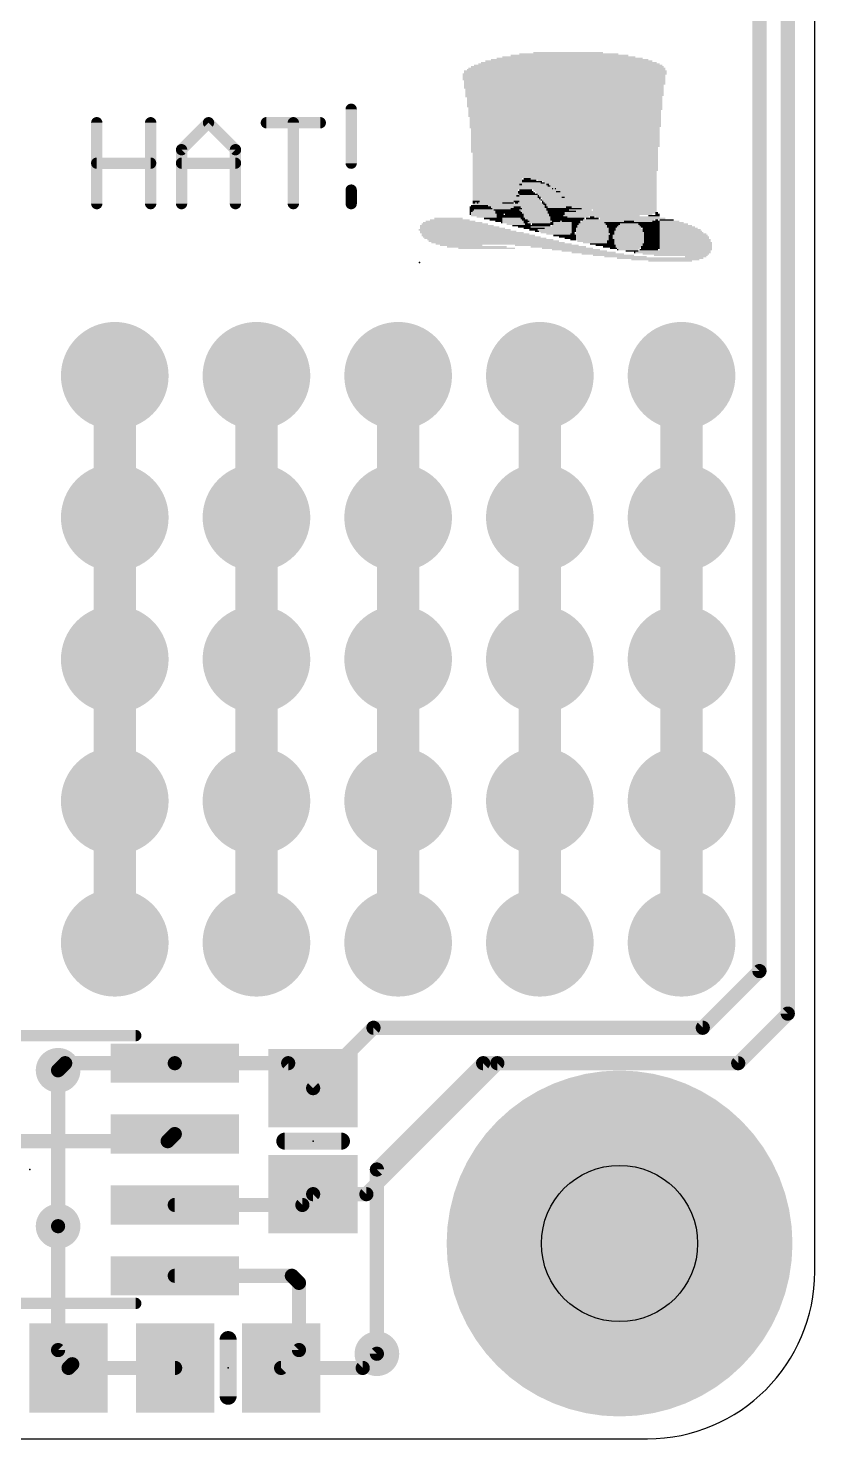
# Model space of a CAD drawing. Extents: x 0 to 65, y 0 to 56.5.
# Drawn here: x 50.9 to 65, y 0 to 25.28 of the extents above; entities that cross this region are included whole.
import ezdxf

# ---------------------------------------------------------------- set-up
doc = ezdxf.new("R2010")
doc.units = 0
for name, color, linetype in [('1', 12, 'CONTINUOUS'), ('16', 132, 'CONTINUOUS'), ('18', 110, 'CONTINUOUS'), ('20', 40, 'CONTINUOUS'), ('21', 253, 'CONTINUOUS'), ('23', 53, 'CONTINUOUS'), ('29', 253, 'CONTINUOUS'), ('30', 253, 'CONTINUOUS'), ('41', 12, 'CONTINUOUS')]:
    doc.layers.add(name, color=color, linetype=linetype)

# ---------------------------------------------------------------- blocks, each defined once
blk = doc.blocks.new('RECT')
blk.add_solid([(-0.5, -0.5), (0.5, -0.5), (-0.5, 0.5), (0.5, 0.5)])
blk = doc.blocks.new('ROUNDV')
at = {"const_width": 0.5}
blk.add_lwpolyline([(0, -0.25, 1), (0, 0.25, 1), (0, -0.25)], format="xyb", dxfattribs=at)

msp = doc.modelspace()

# ---------------------------------------------------------------- linework, layer by layer
at = {"layer": '1', "const_width": 0.254}
for points in [[(64.516, 7.62), (64.516, 43.688)], [(64.008, 8.382), (64.008, 41.656)], [(62.992, 7.366), (64.008, 8.382)], [(63.627, 6.731), (64.516, 7.62)], [(56.007, 6.284), (57.089, 7.366)], [(57.089, 7.366), (62.992, 7.366)], [(51.435, 6.604), (51.562, 6.731)], [(51.562, 6.731), (53.527, 6.731)], [(55.56, 6.731), (53.527, 6.731)], [(56.007, 6.284), (55.56, 6.731)], [(56.962, 4.384), (59.309, 6.731)], [(59.309, 6.731), (63.627, 6.731)], [(53.4, 5.334), (53.527, 5.461)], [(50.673, 5.334), (53.4, 5.334)], [(53.527, 4.191), (55.814, 4.191)], [(55.814, 4.191), (56.007, 4.384)], [(56.962, 4.384), (56.007, 4.384)], [(51.435, 1.59), (51.435, 3.81)], [(55.626, 2.921), (53.527, 2.921)], [(55.753, 2.794), (55.626, 2.921)], [(55.753, 1.59), (55.753, 2.794)], [(51.689, 1.336), (51.435, 1.59)], [(55.433, 1.27), (55.753, 1.59)], [(57.15, 1.524), (56.896, 1.27)], [(51.623, 1.27), (51.689, 1.336)], [(53.533, 1.27), (51.623, 1.27)], [(56.896, 1.27), (55.433, 1.27)]]:
    msp.add_lwpolyline(points, dxfattribs=at)
at = {"layer": '1', "const_width": 0.127}
for points in [[(63.9445, 8.382, 1), (64.0715, 8.382)], [(64.0529, 8.3371, 1), (63.9631, 8.4269)], [(64.4525, 7.62, 1), (64.5795, 7.62)], [(64.5609, 7.5751, 1), (64.4711, 7.6649)], [(57.089, 7.4295, 1), (57.089, 7.3025)], [(57.1339, 7.3211, 1), (57.0441, 7.4109)], [(62.9471, 7.4109, 1), (63.0369, 7.3211)], [(62.992, 7.3025, 1), (62.992, 7.4295)], [(51.562, 6.7945, 1), (51.562, 6.6675)], [(51.6069, 6.6861, 1), (51.5171, 6.7759)], [(53.527, 6.7945, 1), (53.527, 6.6675)], [(53.527, 6.6675, 1), (53.527, 6.7945)], [(55.6049, 6.7759, 1), (55.5151, 6.6861)], [(55.56, 6.6675, 1), (55.56, 6.7945)], [(59.309, 6.7945, 1), (59.309, 6.6675)], [(59.3539, 6.6861, 1), (59.2641, 6.7759)], [(63.5821, 6.7759, 1), (63.6719, 6.6861)], [(63.627, 6.6675, 1), (63.627, 6.7945)], [(51.3901, 6.6489, 1), (51.4799, 6.5591)], [(55.9621, 6.3289, 1), (56.0519, 6.2391)], [(55.9621, 6.2391, 1), (56.0519, 6.3289)], [(53.5719, 5.4161, 1), (53.4821, 5.5059)], [(53.3551, 5.3789, 1), (53.4449, 5.2891)], [(53.4, 5.2705, 1), (53.4, 5.3975)], [(53.527, 4.2545, 1), (53.527, 4.1275)], [(55.7691, 4.2359, 1), (55.8589, 4.1461)], [(55.814, 4.1275, 1), (55.814, 4.2545)], [(56.007, 4.4475, 1), (56.007, 4.3205)], [(56.0519, 4.3391, 1), (55.9621, 4.4289)], [(56.9171, 4.4289, 1), (57.0069, 4.3391)], [(56.962, 4.3205, 1), (56.962, 4.4475)], [(51.4985, 3.81, 1), (51.3715, 3.81)], [(53.527, 2.9845, 1), (53.527, 2.8575)], [(55.6709, 2.9659, 1), (55.5811, 2.8761)], [(55.626, 2.8575, 1), (55.626, 2.9845)], [(55.8165, 2.794, 1), (55.6895, 2.794)], [(55.7081, 2.7491, 1), (55.7979, 2.8389)], [(51.4799, 1.6349, 1), (51.3901, 1.5451)], [(51.3715, 1.59, 1), (51.4985, 1.59)], [(55.6895, 1.59, 1), (55.8165, 1.59)], [(55.7979, 1.5451, 1), (55.7081, 1.6349)], [(57.1949, 1.4791, 1), (57.1051, 1.5689)], [(51.623, 1.3335, 1), (51.623, 1.2065)], [(51.5781, 1.3149, 1), (51.6679, 1.2251)], [(51.7339, 1.2911, 1), (51.6441, 1.3809)], [(51.6441, 1.2911, 1), (51.7339, 1.3809)], [(53.533, 1.2065, 1), (53.533, 1.3335)], [(55.433, 1.3335, 1), (55.433, 1.2065)], [(55.3881, 1.3149, 1), (55.4779, 1.2251)], [(56.8511, 1.3149, 1), (56.9409, 1.2251)], [(56.896, 1.2065, 1), (56.896, 1.3335)]]:
    msp.add_lwpolyline(points, format="xyb", dxfattribs=at)
at = {"layer": '16'}
for points, const_width in [([(64.516, 43.053), (64.516, 7.62)], 0.254), ([(52.451, 16.51), (52.451, 19.05)], 0.6096), ([(54.991, 16.51), (54.991, 19.05)], 0.6096), ([(57.531, 16.51), (57.531, 19.05)], 0.6096), ([(60.071, 16.51), (60.071, 19.05)], 0.6096), ([(62.611, 16.51), (62.611, 19.05)], 0.6096), ([(52.451, 13.97), (52.451, 16.51)], 0.6096), ([(54.991, 13.97), (54.991, 16.51)], 0.6096), ([(57.531, 13.97), (57.531, 16.51)], 0.6096), ([(60.071, 13.97), (60.071, 16.51)], 0.6096), ([(62.611, 13.97), (62.611, 16.51)], 0.6096), ([(52.451, 11.43), (52.451, 13.97)], 0.6096), ([(54.991, 11.43), (54.991, 13.97)], 0.6096), ([(57.531, 11.43), (57.531, 13.97)], 0.6096), ([(60.071, 11.43), (60.071, 13.97)], 0.6096), ([(62.611, 11.43), (62.611, 13.97)], 0.6096), ([(52.451, 8.89), (52.451, 11.43)], 0.6096), ([(54.991, 8.89), (54.991, 11.43)], 0.6096), ([(57.531, 8.89), (57.531, 11.43)], 0.6096), ([(60.071, 8.89), (60.071, 11.43)], 0.6096), ([(62.611, 8.89), (62.611, 11.43)], 0.6096), ([(64.516, 7.62), (63.627, 6.731)], 0.254), ([(59.055, 6.731), (57.15, 4.826)], 0.254), ([(63.627, 6.731), (59.055, 6.731)], 0.254), ([(51.435, 3.81), (51.435, 6.604)], 0.254), ([(57.15, 4.826), (57.15, 1.524)], 0.254)]:
    msp.add_lwpolyline(points, dxfattribs=dict(at, const_width=const_width))
for points, const_width in [([(52.6034, 19.05, 1), (52.2986, 19.05)], 0.3048), ([(55.1434, 19.05, 1), (54.8386, 19.05)], 0.3048), ([(57.6834, 19.05, 1), (57.3786, 19.05)], 0.3048), ([(60.2234, 19.05, 1), (59.9186, 19.05)], 0.3048), ([(62.7634, 19.05, 1), (62.4586, 19.05)], 0.3048), ([(52.6034, 16.51, 1), (52.2986, 16.51)], 0.3048), ([(55.1434, 16.51, 1), (54.8386, 16.51)], 0.3048), ([(57.6834, 16.51, 1), (57.3786, 16.51)], 0.3048), ([(60.2234, 16.51, 1), (59.9186, 16.51)], 0.3048), ([(62.7634, 16.51, 1), (62.4586, 16.51)], 0.3048), ([(52.2986, 16.51, 1), (52.6034, 16.51)], 0.3048), ([(54.8386, 16.51, 1), (55.1434, 16.51)], 0.3048), ([(57.3786, 16.51, 1), (57.6834, 16.51)], 0.3048), ([(59.9186, 16.51, 1), (60.2234, 16.51)], 0.3048), ([(62.4586, 16.51, 1), (62.7634, 16.51)], 0.3048), ([(52.6034, 13.97, 1), (52.2986, 13.97)], 0.3048), ([(55.1434, 13.97, 1), (54.8386, 13.97)], 0.3048), ([(57.6834, 13.97, 1), (57.3786, 13.97)], 0.3048), ([(60.2234, 13.97, 1), (59.9186, 13.97)], 0.3048), ([(62.7634, 13.97, 1), (62.4586, 13.97)], 0.3048), ([(52.2986, 13.97, 1), (52.6034, 13.97)], 0.3048), ([(54.8386, 13.97, 1), (55.1434, 13.97)], 0.3048), ([(57.3786, 13.97, 1), (57.6834, 13.97)], 0.3048), ([(59.9186, 13.97, 1), (60.2234, 13.97)], 0.3048), ([(62.4586, 13.97, 1), (62.7634, 13.97)], 0.3048), ([(52.6034, 11.43, 1), (52.2986, 11.43)], 0.3048), ([(55.1434, 11.43, 1), (54.8386, 11.43)], 0.3048), ([(57.6834, 11.43, 1), (57.3786, 11.43)], 0.3048), ([(60.2234, 11.43, 1), (59.9186, 11.43)], 0.3048), ([(62.7634, 11.43, 1), (62.4586, 11.43)], 0.3048), ([(52.2986, 11.43, 1), (52.6034, 11.43)], 0.3048), ([(54.8386, 11.43, 1), (55.1434, 11.43)], 0.3048), ([(57.3786, 11.43, 1), (57.6834, 11.43)], 0.3048), ([(59.9186, 11.43, 1), (60.2234, 11.43)], 0.3048), ([(62.4586, 11.43, 1), (62.7634, 11.43)], 0.3048), ([(52.2986, 8.89, 1), (52.6034, 8.89)], 0.3048), ([(54.8386, 8.89, 1), (55.1434, 8.89)], 0.3048), ([(57.3786, 8.89, 1), (57.6834, 8.89)], 0.3048), ([(59.9186, 8.89, 1), (60.2234, 8.89)], 0.3048), ([(62.4586, 8.89, 1), (62.7634, 8.89)], 0.3048), ([(64.4525, 7.62, 1), (64.5795, 7.62)], 0.127), ([(64.5609, 7.5751, 1), (64.4711, 7.6649)], 0.127), ([(59.055, 6.7945, 1), (59.055, 6.6675)], 0.127), ([(59.0999, 6.6861, 1), (59.0101, 6.7759)], 0.127), ([(63.5821, 6.7759, 1), (63.6719, 6.6861)], 0.127), ([(63.627, 6.6675, 1), (63.627, 6.7945)], 0.127), ([(51.4985, 6.604, 1), (51.3715, 6.604)], 0.127), ([(57.2135, 4.826, 1), (57.0865, 4.826)], 0.127), ([(57.1051, 4.8709, 1), (57.1949, 4.7811)], 0.127), ([(51.3715, 3.81, 1), (51.4985, 3.81)], 0.127), ([(57.0865, 1.524, 1), (57.2135, 1.524)], 0.127)]:
    msp.add_lwpolyline(points, format="xyb", dxfattribs=dict(at, const_width=const_width))
at = {"layer": '20'}
for p, q in [((65, 3), (65, 53.5)), ((3, 0), (62, 0))]:
    msp.add_line(p, q, dxfattribs=at)
msp.add_circle((61.5, 3.5), 1.4, dxfattribs=at)
msp.add_arc((62, 3), 3, 270, 0, dxfattribs=at)
at = {"layer": '21'}
for points, const_width in [([(56.6891, 23.8266), (56.6891, 22.8606)], 0.2032), ([(52.1284, 22.1361), (52.1284, 23.5851)], 0.2032), ([(53.0944, 23.5851), (53.0944, 22.1361)], 0.2032), ([(53.6486, 23.1021), (54.1316, 23.5851)], 0.2032), ([(54.1316, 23.5851), (54.6147, 23.1021)], 0.2032), ([(55.1689, 23.5851), (56.1349, 23.5851)], 0.2032), ([(55.6519, 22.1361), (55.6519, 23.5851)], 0.2032), ([(53.6486, 22.1361), (53.6486, 23.1021)], 0.2032), ([(54.6147, 23.1021), (54.6147, 22.1361)], 0.2032), ([(52.1284, 22.8606), (53.0944, 22.8606)], 0.2032), ([(53.6486, 22.8606), (54.6147, 22.8606)], 0.2032), ([(56.6891, 22.3776), (56.6891, 22.1361)], 0.2032), ([(52.451, 19.05), (52.451, 8.636)], 0.6096), ([(54.991, 19.05), (54.991, 8.636)], 0.6096), ([(57.531, 19.05), (57.531, 8.636)], 0.6096), ([(60.071, 19.05), (60.071, 8.636)], 0.6096), ([(62.611, 19.05), (62.611, 8.636)], 0.6096), ([(49.027, 7.226), (52.827, 7.226)], 0.2032), ([(55.499, 5.334), (56.515, 5.334)], 0.3048), ([(52.827, 2.426), (49.027, 2.426)], 0.2032), ([(54.483, 0.762), (54.483, 1.778)], 0.3048)]:
    msp.add_lwpolyline(points, dxfattribs=dict(at, const_width=const_width))
for points, const_width in [([(56.7399, 23.8266, 1), (56.6383, 23.8266)], 0.1016), ([(52.1792, 23.5851, 1), (52.0776, 23.5851)], 0.1016), ([(53.1452, 23.5851, 1), (53.0436, 23.5851)], 0.1016), ([(54.1676, 23.6211, 1), (54.0957, 23.5492)], 0.1016), ([(54.1676, 23.5492, 1), (54.0957, 23.6211)], 0.1016), ([(55.1689, 23.6359, 1), (55.1689, 23.5343)], 0.1016), ([(55.7027, 23.5851, 1), (55.6011, 23.5851)], 0.1016), ([(56.1349, 23.5343, 1), (56.1349, 23.6359)], 0.1016), ([(53.6994, 23.1021, 1), (53.5978, 23.1021)], 0.1016), ([(53.6127, 23.138, 1), (53.6846, 23.0662)], 0.1016), ([(54.6655, 23.1021, 1), (54.5639, 23.1021)], 0.1016), ([(54.5787, 23.0662, 1), (54.6506, 23.138)], 0.1016), ([(52.1284, 22.9114, 1), (52.1284, 22.8098)], 0.1016), ([(53.0944, 22.8098, 1), (53.0944, 22.9114)], 0.1016), ([(53.6486, 22.9114, 1), (53.6486, 22.8098)], 0.1016), ([(54.6147, 22.8098, 1), (54.6147, 22.9114)], 0.1016), ([(56.6383, 22.8606, 1), (56.7399, 22.8606)], 0.1016), ([(56.7399, 22.3776, 1), (56.6383, 22.3776)], 0.1016), ([(52.0776, 22.1361, 1), (52.1792, 22.1361)], 0.1016), ([(53.0436, 22.1361, 1), (53.1452, 22.1361)], 0.1016), ([(53.5978, 22.1361, 1), (53.6994, 22.1361)], 0.1016), ([(54.5639, 22.1361, 1), (54.6655, 22.1361)], 0.1016), ([(55.6011, 22.1361, 1), (55.7027, 22.1361)], 0.1016), ([(56.6383, 22.1361, 1), (56.7399, 22.1361)], 0.1016), ([(52.6034, 19.05, 1), (52.2986, 19.05)], 0.3048), ([(55.1434, 19.05, 1), (54.8386, 19.05)], 0.3048), ([(57.6834, 19.05, 1), (57.3786, 19.05)], 0.3048), ([(60.2234, 19.05, 1), (59.9186, 19.05)], 0.3048), ([(62.7634, 19.05, 1), (62.4586, 19.05)], 0.3048), ([(52.2986, 8.636, 1), (52.6034, 8.636)], 0.3048), ([(54.8386, 8.636, 1), (55.1434, 8.636)], 0.3048), ([(57.3786, 8.636, 1), (57.6834, 8.636)], 0.3048), ([(59.9186, 8.636, 1), (60.2234, 8.636)], 0.3048), ([(62.4586, 8.636, 1), (62.7634, 8.636)], 0.3048), ([(52.827, 7.1752, 1), (52.827, 7.2768)], 0.1016), ([(55.499, 5.4102, 1), (55.499, 5.2578)], 0.1524), ([(56.515, 5.2578, 1), (56.515, 5.4102)], 0.1524), ([(52.827, 2.3752, 1), (52.827, 2.4768)], 0.1016), ([(54.5592, 1.778, 1), (54.4068, 1.778)], 0.1524), ([(54.4068, 0.762, 1), (54.5592, 0.762)], 0.1524)]:
    msp.add_lwpolyline(points, format="xyb", dxfattribs=dict(at, const_width=const_width))
at = {"layer": '23'}
for p in [(57.912, 21.082), (56.007, 5.334), (50.927, 4.826), (54.483, 1.27)]:
    msp.add_point(p, dxfattribs=at)
at = {"layer": '29', "const_width": 1.4508}
msp.add_lwpolyline([(61.5, 2.7746, 1), (61.5, 4.2254, 1), (61.5, 2.7746)], format="xyb", dxfattribs=at)
at = {"layer": '30', "const_width": 1.4508}
msp.add_lwpolyline([(61.5, 2.7746, 1), (61.5, 4.2254, 1), (61.5, 2.7746)], format="xyb", dxfattribs=at)
at = {"layer": '41', "const_width": 3.1}
msp.add_lwpolyline([(61.5, 1.95, 1), (61.5, 5.05, 1), (61.5, 1.95)], format="xyb", dxfattribs=at)

# ---------------------------------------------------------------- block references
at = {"layer": '1'}
for p, xscale, yscale in [((59.8043, 22.5552), 0.1016, 0.0254), ((59.8678, 22.5298), 0.2286, 0.0254), ((59.9186, 22.5044), 0.3302, 0.0254), ((59.7916, 22.5806), 0.0254, 0.0254), ((59.8805, 22.5806), 0.0508, 0.0254), ((59.9186, 22.5552), 0.0762, 0.0254), ((60.0329, 22.5298), 0.0508, 0.0254), ((60.1345, 22.5044), 0.0508, 0.0254), ((59.6646, 22.2758), 0.0254, 0.0254), ((59.817, 22.352), 0.2794, 0.0254), ((59.8297, 22.3266), 0.3048, 0.0254), ((59.8551, 22.2504), 0.3556, 0.0254), ((59.7154, 22.479), 0.0254, 0.0254), ((59.9567, 22.4536), 0.508, 0.0254), ((59.9948, 22.4282), 0.5842, 0.0254), ((59.8551, 22.3012), 0.3048, 0.0254), ((59.8678, 22.2758), 0.3302, 0.0254), ((60.0075, 22.4028), 0.5588, 0.0254), ((59.8297, 22.3774), 0.2032, 0.0254), ((59.9694, 22.479), 0.4318, 0.0254), ((60.1599, 22.3774), 0.4064, 0.0254), ((60.1726, 22.352), 0.381, 0.0254), ((60.2234, 22.3266), 0.4318, 0.0254), ((60.2361, 22.3012), 0.4064, 0.0254), ((60.2488, 22.2758), 0.381, 0.0254), ((60.2742, 22.2504), 0.381, 0.0254), ((60.2234, 22.479), 0.0254, 0.0254), ((60.2488, 22.4536), 0.0254, 0.0254), ((60.3504, 22.4028), 0.0254, 0.0254), ((60.4266, 22.352), 0.0254, 0.0254), ((60.5028, 22.2504), 0.0254, 0.0254), ((59.0677, 21.9964), 0.4064, 0.0254), ((58.9026, 22.1488), 0.0254, 0.0254), ((59.0677, 22.0218), 0.3556, 0.0254), ((59.0677, 22.0472), 0.3048, 0.0254), ((58.9534, 22.1488), 0.0254, 0.0254), ((59.0677, 22.0726), 0.254, 0.0254), ((59.2963, 22.1742), 0.6096, 0.0254), ((59.0677, 22.098), 0.1524, 0.0254), ((59.4995, 22.1488), 0.2032, 0.0254), ((59.5757, 21.9964), 0.2032, 0.0254), ((59.5757, 22.0218), 0.1524, 0.0254), ((59.6011, 22.0472), 0.1016, 0.0254), ((59.6265, 22.0726), 0.0508, 0.0254), ((59.8678, 22.225), 0.381, 0.0254), ((59.8932, 22.1488), 0.4318, 0.0254), ((59.9059, 22.1234), 0.4572, 0.0254), ((59.8932, 22.1996), 0.381, 0.0254), ((59.8932, 22.1742), 0.381, 0.0254), ((59.9313, 22.098), 0.4572, 0.0254), ((59.944, 22.0218), 0.4826, 0.0254), ((59.944, 22.0726), 0.4318, 0.0254), ((59.9694, 21.9964), 0.4826, 0.0254), ((59.9694, 22.0472), 0.4318, 0.0254), ((60.3123, 22.225), 0.4064, 0.0254), ((60.3123, 22.1996), 0.4064, 0.0254), ((60.325, 22.1742), 0.381, 0.0254), ((60.3504, 22.1488), 0.381, 0.0254), ((60.3631, 22.1234), 0.3556, 0.0254), ((60.3631, 22.098), 0.3556, 0.0254), ((60.3758, 22.0726), 0.3302, 0.0254), ((60.3885, 22.0472), 0.3048, 0.0254), ((60.3885, 22.0218), 0.3048, 0.0254), ((60.3885, 21.9964), 0.254, 0.0254), ((60.6171, 22.0726), 0.0508, 0.0254), ((60.706, 22.0472), 0.2286, 0.0254), ((60.7949, 22.0218), 0.4064, 0.0254), ((60.96, 21.9964), 0.4826, 0.0254), ((59.055, 21.971), 0.4318, 0.0254), ((59.0677, 21.9456), 0.4572, 0.0254), ((59.0677, 21.9202), 0.4572, 0.0254), ((59.1185, 21.8948), 0.3556, 0.0254), ((59.1947, 21.8694), 0.254, 0.0254), ((59.2455, 21.844), 0.1524, 0.0254), ((59.2963, 21.8186), 0.0508, 0.0254), ((59.5503, 21.8948), 0.3048, 0.0254), ((59.563, 21.8694), 0.3302, 0.0254), ((59.5757, 21.844), 0.3556, 0.0254), ((59.5884, 21.8186), 0.381, 0.0254), ((59.5884, 21.7932), 0.381, 0.0254), ((59.563, 21.9202), 0.2794, 0.0254), ((59.563, 21.971), 0.2286, 0.0254), ((59.5757, 21.9456), 0.254, 0.0254), ((59.6392, 21.7678), 0.3302, 0.0254), ((59.7154, 21.7424), 0.2794, 0.0254), ((59.9821, 21.971), 0.4572, 0.0254), ((60.0075, 21.9456), 0.4572, 0.0254), ((60.0075, 21.9202), 0.4572, 0.0254), ((60.0202, 21.8948), 0.4826, 0.0254), ((60.0329, 21.8694), 0.4572, 0.0254), ((60.0583, 21.844), 0.4064, 0.0254), ((60.0583, 21.7932), 0.4064, 0.0254), ((60.0837, 21.8186), 0.4064, 0.0254), ((60.0837, 21.7678), 0.3048, 0.0254), ((60.071, 21.7424), 0.1778, 0.0254), ((60.4012, 21.971), 0.2286, 0.0254), ((60.4012, 21.9456), 0.2286, 0.0254), ((60.4647, 21.7424), 0.3556, 0.0254), ((60.4012, 21.9202), 0.1778, 0.0254), ((60.3885, 21.8948), 0.1524, 0.0254), ((60.4774, 21.7932), 0.3302, 0.0254), ((60.4774, 21.7678), 0.3302, 0.0254), ((60.3885, 21.8694), 0.1016, 0.0254), ((60.5409, 21.8186), 0.1524, 0.0254), ((60.5536, 21.844), 0.127, 0.0254), ((60.5536, 21.8694), 0.0762, 0.0254), ((60.5536, 21.8948), 0.0254, 0.0254), ((61.0108, 21.7424), 0.5334, 0.0254), ((61.0108, 21.7678), 0.4826, 0.0254), ((61.0108, 21.7932), 0.4318, 0.0254), ((61.0108, 21.8186), 0.381, 0.0254), ((61.0108, 21.844), 0.3302, 0.0254), ((61.0108, 21.8694), 0.2286, 0.0254), ((61.1759, 21.971), 0.508, 0.0254), ((61.0108, 21.8948), 0.0762, 0.0254), ((61.4172, 21.9456), 0.5842, 0.0254), ((61.6458, 21.9202), 0.4318, 0.0254), ((61.6712, 21.7424), 0.381, 0.0254), ((61.6712, 21.7678), 0.3302, 0.0254), ((61.6712, 21.7932), 0.2794, 0.0254), ((61.6712, 21.8186), 0.1778, 0.0254), ((62.0395, 21.9202), 0.0508, 0.0254), ((62.1284, 21.7424), 0.1778, 0.0254), ((62.1411, 21.7932), 0.1524, 0.0254), ((62.1411, 21.7678), 0.1524, 0.0254), ((62.1538, 21.8186), 0.127, 0.0254), ((62.1538, 21.971), 0.0254, 0.0254), ((62.1665, 21.844), 0.0508, 0.0254), ((59.7916, 21.717), 0.2286, 0.0254), ((59.8678, 21.6916), 0.1778, 0.0254), ((59.9059, 21.6662), 0.0508, 0.0254), ((60.3377, 21.6662), 0.6096, 0.0254), ((60.3504, 21.6408), 0.5842, 0.0254), ((60.3631, 21.6154), 0.5588, 0.0254), ((60.4012, 21.6916), 0.4826, 0.0254), ((60.4012, 21.59), 0.4318, 0.0254), ((60.4393, 21.717), 0.4064, 0.0254), ((60.4647, 21.5646), 0.3048, 0.0254), ((60.5028, 21.5392), 0.1778, 0.0254), ((60.5409, 21.5138), 0.0508, 0.0254), ((60.9981, 21.59), 0.6096, 0.0254), ((61.0108, 21.6916), 0.5842, 0.0254), ((61.0108, 21.6662), 0.5842, 0.0254), ((61.0108, 21.6408), 0.5842, 0.0254), ((61.0108, 21.6154), 0.5842, 0.0254), ((61.0108, 21.5646), 0.5842, 0.0254), ((61.0108, 21.5392), 0.5842, 0.0254), ((61.0108, 21.5138), 0.5842, 0.0254), ((61.0108, 21.4884), 0.5842, 0.0254), ((61.0108, 21.717), 0.5334, 0.0254), ((61.6585, 21.5646), 0.5588, 0.0254), ((61.6585, 21.5392), 0.5588, 0.0254), ((61.6585, 21.5138), 0.5588, 0.0254), ((61.6585, 21.6408), 0.508, 0.0254), ((61.6712, 21.6154), 0.5334, 0.0254), ((61.6712, 21.59), 0.5334, 0.0254), ((61.6712, 21.4884), 0.5334, 0.0254), ((61.6585, 21.6916), 0.4572, 0.0254), ((61.6712, 21.6662), 0.4826, 0.0254), ((61.6712, 21.717), 0.4318, 0.0254), ((62.1157, 21.6916), 0.2032, 0.0254), ((62.1157, 21.6662), 0.2032, 0.0254), ((62.1157, 21.6408), 0.2032, 0.0254), ((62.1157, 21.6154), 0.2032, 0.0254), ((62.1157, 21.59), 0.2032, 0.0254), ((62.1157, 21.5646), 0.2032, 0.0254), ((62.1157, 21.5392), 0.2032, 0.0254), ((62.1157, 21.5138), 0.2032, 0.0254), ((62.1157, 21.4884), 0.2032, 0.0254), ((62.1284, 21.717), 0.1778, 0.0254), ((61.0108, 21.463), 0.5334, 0.0254), ((61.0616, 21.4376), 0.4318, 0.0254), ((61.1124, 21.4122), 0.2794, 0.0254), ((61.1505, 21.3868), 0.1524, 0.0254), ((61.6712, 21.463), 0.5334, 0.0254), ((61.6712, 21.4376), 0.5334, 0.0254), ((61.6585, 21.4122), 0.508, 0.0254), ((61.6712, 21.3868), 0.4826, 0.0254), ((61.6585, 21.3614), 0.4572, 0.0254), ((61.6585, 21.336), 0.4064, 0.0254), ((61.6585, 21.3106), 0.3556, 0.0254), ((61.722, 21.2852), 0.2286, 0.0254), ((61.7728, 21.2598), 0.0254, 0.0254), ((62.1157, 21.463), 0.2032, 0.0254), ((62.1284, 21.4376), 0.1778, 0.0254), ((62.1284, 21.4122), 0.1778, 0.0254), ((62.1411, 21.3868), 0.1524, 0.0254), ((62.1411, 21.3614), 0.1524, 0.0254), ((62.1538, 21.336), 0.127, 0.0254), ((62.1665, 21.3106), 0.0508, 0.0254), ((51.623, 1.27), 1.3, 1.5)]:
    msp.add_blockref('RECT', p, dxfattribs=dict(at, xscale=xscale, yscale=yscale))
for p, xscale, yscale, rotation in [((53.527, 6.731), 0.6, 2.2, 270), ((56.007, 6.284), 1.3, 1.5, 90), ((53.527, 5.461), 0.6, 2.2, 270), ((56.007, 4.384), 1.3, 1.5, 90), ((53.527, 4.191), 0.6, 2.2, 270), ((53.527, 2.921), 0.6, 2.2, 270), ((53.533, 1.27), 1.3, 1.5, 180), ((55.433, 1.27), 1.3, 1.5, 180)]:
    msp.add_blockref('RECT', p, dxfattribs=dict(at, xscale=xscale, yscale=yscale, rotation=rotation))
at = {"layer": '18'}
for p, xscale, yscale in [((52.451, 19.05), 1.9304, 1.9304), ((52.451, 19.05), 1.9304, 1.9304), ((54.991, 19.05), 1.9304, 1.9304), ((54.991, 19.05), 1.9304, 1.9304), ((57.531, 19.05), 1.9304, 1.9304), ((57.531, 19.05), 1.9304, 1.9304), ((60.071, 19.05), 1.9304, 1.9304), ((60.071, 19.05), 1.9304, 1.9304), ((62.611, 19.05), 1.9304, 1.9304), ((62.611, 19.05), 1.9304, 1.9304), ((52.451, 16.51), 1.9304, 1.9304), ((52.451, 16.51), 1.9304, 1.9304), ((54.991, 16.51), 1.9304, 1.9304), ((54.991, 16.51), 1.9304, 1.9304), ((57.531, 16.51), 1.9304, 1.9304), ((57.531, 16.51), 1.9304, 1.9304), ((60.071, 16.51), 1.9304, 1.9304), ((60.071, 16.51), 1.9304, 1.9304), ((62.611, 16.51), 1.9304, 1.9304), ((62.611, 16.51), 1.9304, 1.9304), ((52.451, 13.97), 1.9304, 1.9304), ((52.451, 13.97), 1.9304, 1.9304), ((54.991, 13.97), 1.9304, 1.9304), ((54.991, 13.97), 1.9304, 1.9304), ((57.531, 13.97), 1.9304, 1.9304), ((57.531, 13.97), 1.9304, 1.9304), ((60.071, 13.97), 1.9304, 1.9304), ((60.071, 13.97), 1.9304, 1.9304), ((62.611, 13.97), 1.9304, 1.9304), ((62.611, 13.97), 1.9304, 1.9304), ((52.451, 11.43), 1.9304, 1.9304), ((52.451, 11.43), 1.9304, 1.9304), ((54.991, 11.43), 1.9304, 1.9304), ((54.991, 11.43), 1.9304, 1.9304), ((57.531, 11.43), 1.9304, 1.9304), ((57.531, 11.43), 1.9304, 1.9304), ((60.071, 11.43), 1.9304, 1.9304), ((60.071, 11.43), 1.9304, 1.9304), ((62.611, 11.43), 1.9304, 1.9304), ((62.611, 11.43), 1.9304, 1.9304), ((52.451, 8.89), 1.9304, 1.9304), ((52.451, 8.89), 1.9304, 1.9304), ((54.991, 8.89), 1.9304, 1.9304), ((54.991, 8.89), 1.9304, 1.9304), ((57.531, 8.89), 1.9304, 1.9304), ((57.531, 8.89), 1.9304, 1.9304), ((60.071, 8.89), 1.9304, 1.9304), ((60.071, 8.89), 1.9304, 1.9304), ((62.611, 8.89), 1.9304, 1.9304), ((62.611, 8.89), 1.9304, 1.9304), ((51.435, 6.604), 0.8001, 0.8001), ((51.435, 6.604), 0.8001, 0.8001), ((51.435, 3.81), 0.8001, 0.8001), ((51.435, 3.81), 0.8001, 0.8001), ((57.15, 1.524), 0.8001, 0.8001), ((57.15, 1.524), 0.8001, 0.8001)]:
    msp.add_blockref('ROUNDV', p, dxfattribs=dict(at, xscale=xscale, yscale=yscale))
at = {"layer": '21', "yscale": 0.0254}
for p, xscale in [((60.5917, 24.765), 2.3876), ((60.6044, 24.7904), 2.1082), ((60.5917, 24.8158), 1.778), ((60.579, 24.8412), 1.2446), ((60.5282, 24.511), 3.6322), ((60.5409, 24.5364), 3.556), ((60.5536, 24.5618), 3.5306), ((60.5663, 24.5872), 3.4544), ((60.579, 24.6126), 3.3782), ((60.5917, 24.638), 3.2512), ((60.5917, 24.6634), 3.1496), ((60.5917, 24.6888), 2.9972), ((60.6044, 24.7142), 2.8194), ((60.6044, 24.7396), 2.6162), ((60.5155, 24.4602), 3.6576), ((60.5028, 24.4348), 3.6322), ((60.5028, 24.4094), 3.6322), ((60.5028, 24.384), 3.6322), ((60.5028, 24.3586), 3.6322), ((60.5282, 24.4856), 3.6322), ((60.5155, 24.3332), 3.6068), ((60.5155, 24.3078), 3.6068), ((60.5155, 24.2824), 3.6068), ((60.5028, 24.257), 3.5814), ((60.5028, 24.2316), 3.5814), ((60.5028, 24.2062), 3.5814), ((60.5155, 24.1808), 3.556), ((60.5155, 24.1554), 3.556), ((60.5155, 24.13), 3.556), ((60.5155, 24.1046), 3.556), ((60.5155, 24.0792), 3.556), ((60.5028, 24.0538), 3.5306), ((60.5155, 24.0284), 3.5052), ((60.5155, 24.003), 3.5052), ((60.5155, 23.9776), 3.5052), ((60.5155, 23.9522), 3.5052), ((60.5155, 23.9268), 3.5052), ((60.5155, 23.9014), 3.5052), ((60.5155, 23.876), 3.5052), ((60.5282, 23.8506), 3.4798), ((60.5282, 23.8252), 3.4798), ((60.5155, 23.7998), 3.4544), ((60.5155, 23.7744), 3.4544), ((60.5155, 23.749), 3.4544), ((60.5155, 23.7236), 3.4544), ((60.5155, 23.6982), 3.4544), ((60.5282, 23.6728), 3.429), ((60.5282, 23.6474), 3.429), ((60.5282, 23.622), 3.429), ((60.5282, 23.5966), 3.429), ((60.5282, 23.5712), 3.429), ((60.5282, 23.5458), 3.429), ((60.5282, 23.5204), 3.429), ((60.5155, 23.495), 3.4036), ((60.5282, 23.4696), 3.3782), ((60.5282, 23.4442), 3.3782), ((60.5282, 23.4188), 3.3782), ((60.5282, 23.3934), 3.3782), ((60.5282, 23.368), 3.3782), ((60.5282, 23.3426), 3.3782), ((60.5282, 23.3172), 3.3782), ((60.5282, 23.2918), 3.3782), ((60.5282, 23.2664), 3.3782), ((60.5282, 23.241), 3.3782), ((60.5282, 23.2156), 3.3782), ((60.5282, 23.1902), 3.3782), ((60.5282, 23.1648), 3.3782), ((60.5155, 23.1394), 3.3528), ((60.5155, 23.114), 3.3528), ((60.5155, 23.0886), 3.3528), ((60.5155, 23.0632), 3.3528), ((60.5282, 23.0378), 3.3274), ((60.5282, 23.0124), 3.3274), ((60.5282, 22.987), 3.3274), ((60.5282, 22.9616), 3.3274), ((60.5282, 22.9362), 3.3274), ((60.5282, 22.9108), 3.3274), ((60.5282, 22.8854), 3.3274), ((60.5282, 22.86), 3.3274), ((60.5282, 22.8346), 3.3274), ((60.5282, 22.8092), 3.3274), ((60.5282, 22.7838), 3.3274), ((60.5282, 22.7584), 3.3274), ((60.5282, 22.733), 3.3274), ((60.5155, 22.7076), 3.302), ((60.5155, 22.6822), 3.302), ((60.5155, 22.6568), 3.302), ((60.5155, 22.6314), 3.302), ((60.5155, 22.606), 3.302), ((59.309, 22.5806), 0.889), ((59.309, 22.5552), 0.889), ((59.309, 22.5298), 0.889), ((59.309, 22.5044), 0.889), ((59.8297, 22.5806), 0.0508), ((59.8678, 22.5552), 0.0254), ((61.0362, 22.5806), 2.2606), ((59.9821, 22.5552), 0.0508), ((59.9948, 22.5298), 0.0254), ((61.0997, 22.5552), 2.1336), ((60.0837, 22.5298), 0.0508), ((60.0964, 22.5044), 0.0254), ((61.1505, 22.5298), 2.032), ((61.1632, 22.5044), 2.0066), ((59.2836, 22.479), 0.8382), ((59.2836, 22.4536), 0.8382), ((59.2836, 22.4282), 0.8382), ((59.2963, 22.4028), 0.8636), ((59.2709, 22.3774), 0.8128), ((59.2709, 22.352), 0.8128), ((59.2709, 22.3266), 0.8128), ((59.2836, 22.3012), 0.8382), ((59.2582, 22.2758), 0.7874), ((59.2709, 22.2504), 0.8128), ((59.69, 22.2758), 0.0254), ((59.7154, 22.3774), 0.0254), ((59.7408, 22.479), 0.0254), ((60.0202, 22.3012), 0.0254), ((60.0456, 22.2758), 0.0254), ((60.0583, 22.2504), 0.0508), ((60.198, 22.479), 0.0254), ((60.2234, 22.4536), 0.0254), ((61.2013, 22.479), 1.9304), ((61.214, 22.4536), 1.905), ((61.2267, 22.4282), 1.8796), ((60.2996, 22.4028), 0.0254), ((61.2648, 22.4028), 1.8034), ((61.2648, 22.3774), 1.8034), ((60.3885, 22.352), 0.0508), ((61.3029, 22.352), 1.7272), ((61.3029, 22.3266), 1.7272), ((61.3029, 22.3012), 1.7272), ((61.3029, 22.2758), 1.7272), ((60.4774, 22.2504), 0.0254), ((61.341, 22.2504), 1.651), ((58.8772, 22.0726), 0.127), ((58.8645, 22.0472), 0.1016), ((58.8518, 22.0218), 0.0762), ((58.8391, 21.9964), 0.0508), ((58.9153, 22.098), 0.1524), ((59.2709, 22.225), 0.8128), ((59.2836, 22.1996), 0.8382), ((58.928, 22.1742), 0.127), ((58.8772, 22.1488), 0.0254), ((59.2709, 22.1234), 0.8128), ((59.182, 22.1488), 0.4318), ((59.4233, 22.098), 0.5588), ((59.3979, 22.0726), 0.4064), ((59.3852, 22.0472), 0.3302), ((59.3725, 22.0218), 0.254), ((59.3725, 21.9964), 0.2032), ((59.6519, 22.1742), 0.1016), ((59.6519, 22.1488), 0.0508), ((59.69, 22.0726), 0.0762), ((59.7027, 22.0472), 0.1016), ((59.6773, 22.0218), 0.0508), ((59.7027, 21.9964), 0.0508), ((60.071, 22.225), 0.0254), ((60.0964, 22.1996), 0.0254), ((60.1218, 22.1742), 0.0254), ((60.1345, 22.1488), 0.0508), ((60.1599, 22.1234), 0.0508), ((60.1726, 22.098), 0.0254), ((60.1853, 22.0726), 0.0508), ((60.2107, 22.0472), 0.0508), ((60.2107, 22.0218), 0.0508), ((60.2361, 21.9964), 0.0508), ((61.341, 22.225), 1.651), ((61.341, 22.1996), 1.651), ((61.341, 22.1742), 1.651), ((60.6171, 21.9964), 0.2032), ((61.3537, 22.1488), 1.6256), ((61.3537, 22.1234), 1.6256), ((61.3537, 22.098), 1.6256), ((60.5663, 22.0726), 0.0508), ((60.5663, 22.0472), 0.0508), ((60.5663, 22.0218), 0.0508), ((61.4045, 22.0726), 1.524), ((61.4934, 22.0472), 1.3462), ((61.595, 22.0218), 1.143), ((61.6839, 21.9964), 0.9652), ((58.5851, 21.7424), 1.3208), ((58.547, 21.7678), 1.1938), ((58.5089, 21.7932), 1.0668), ((58.4708, 21.8186), 0.889), ((58.4581, 21.844), 0.7112), ((58.4327, 21.8694), 0.508), ((58.8264, 21.971), 0.0254), ((58.8264, 21.9456), 0.0254), ((59.3598, 21.971), 0.1778), ((59.3598, 21.9456), 0.127), ((59.3598, 21.9202), 0.127), ((59.3471, 21.8948), 0.1016), ((59.3598, 21.8694), 0.0762), ((59.3598, 21.844), 0.0762), ((59.3598, 21.8186), 0.0762), ((59.3852, 21.7932), 0.0254), ((59.7154, 21.971), 0.0762), ((59.7408, 21.9456), 0.0762), ((59.7408, 21.9202), 0.0762), ((59.7408, 21.8948), 0.0762), ((59.7662, 21.8694), 0.0762), ((59.8043, 21.844), 0.1016), ((59.8297, 21.8186), 0.1016), ((59.817, 21.7932), 0.0762), ((59.8551, 21.7678), 0.1016), ((59.9186, 21.7424), 0.127), ((60.2107, 21.7424), 0.1016), ((60.2488, 21.971), 0.0762), ((60.2615, 21.9456), 0.0508), ((60.2742, 21.9202), 0.0762), ((60.2742, 21.7678), 0.0762), ((60.2869, 21.8948), 0.0508), ((60.2996, 21.8694), 0.0762), ((60.3758, 21.844), 0.2286), ((60.2869, 21.7932), 0.0508), ((60.3631, 21.8186), 0.1524), ((60.4774, 21.8694), 0.0762), ((60.5028, 21.8948), 0.0762), ((60.96, 21.9202), 0.9398), ((60.7187, 21.971), 0.4064), ((60.8203, 21.9456), 0.6096), ((60.7568, 21.8948), 0.381), ((60.7314, 21.8694), 0.2794), ((60.7314, 21.844), 0.2286), ((60.706, 21.8186), 0.1778), ((60.7187, 21.7932), 0.1524), ((60.706, 21.7678), 0.127), ((60.6933, 21.7424), 0.1016), ((61.6458, 21.8948), 1.143), ((61.7347, 21.8694), 1.1684), ((61.6458, 21.844), 0.9398), ((61.3918, 21.8186), 0.381), ((61.3791, 21.7932), 0.3048), ((61.3791, 21.7678), 0.254), ((61.3791, 21.7424), 0.2032), ((61.7855, 21.971), 0.7112), ((61.8998, 21.9456), 0.381), ((61.9252, 21.8186), 0.3302), ((61.9379, 21.7932), 0.254), ((61.9506, 21.7678), 0.2286), ((61.9506, 21.7424), 0.1778), ((62.1411, 21.9202), 0.1524), ((62.1792, 21.9456), 0.0762), ((62.1792, 21.971), 0.0254), ((62.3443, 21.844), 0.254), ((62.3951, 21.8186), 0.3556), ((62.4332, 21.7932), 0.4318), ((62.4713, 21.7678), 0.508), ((62.5094, 21.7424), 0.5842), ((58.7248, 21.6662), 1.651), ((58.6359, 21.717), 1.4224), ((58.6867, 21.6916), 1.524), ((58.7883, 21.6408), 1.7272), ((58.8518, 21.6154), 1.8542), ((58.9153, 21.59), 1.9304), ((58.9661, 21.5646), 2.032), ((59.0296, 21.5392), 2.1082), ((59.0931, 21.5138), 2.1844), ((59.182, 21.4884), 2.2606), ((60.071, 21.717), 0.3302), ((59.9821, 21.6662), 0.1016), ((60.0583, 21.6916), 0.2032), ((60.0202, 21.6408), 0.0762), ((60.6425, 21.5138), 0.1524), ((60.6552, 21.5392), 0.127), ((60.6552, 21.59), 0.0762), ((60.6679, 21.5646), 0.1016), ((60.6679, 21.4884), 0.1016), ((60.6933, 21.717), 0.1016), ((60.6806, 21.6916), 0.0762), ((60.6806, 21.6662), 0.0762), ((60.6806, 21.6408), 0.0762), ((60.6679, 21.6154), 0.0508), ((61.3664, 21.717), 0.1778), ((61.3664, 21.6916), 0.127), ((61.3664, 21.6662), 0.127), ((61.3537, 21.6408), 0.1016), ((61.3537, 21.6154), 0.1016), ((61.341, 21.5646), 0.0762), ((61.341, 21.5392), 0.0762), ((61.341, 21.5138), 0.0762), ((61.3537, 21.4884), 0.1016), ((61.3664, 21.59), 0.0762), ((61.9633, 21.717), 0.1524), ((61.9633, 21.6916), 0.1016), ((61.9633, 21.6662), 0.1016), ((61.9633, 21.6408), 0.1016), ((61.976, 21.6154), 0.0762), ((61.976, 21.59), 0.0762), ((61.976, 21.5646), 0.0762), ((61.976, 21.5392), 0.0762), ((61.976, 21.5138), 0.0762), ((61.976, 21.4884), 0.0762), ((62.5348, 21.717), 0.635), ((62.5602, 21.6916), 0.6858), ((62.5856, 21.6662), 0.7366), ((62.5983, 21.6408), 0.762), ((62.611, 21.6154), 0.7874), ((62.6364, 21.59), 0.8382), ((62.6491, 21.5646), 0.8636), ((62.6618, 21.5392), 0.889), ((62.6618, 21.5138), 0.889), ((62.6745, 21.4884), 0.9144), ((59.2455, 21.463), 2.3368), ((59.3217, 21.4376), 2.3876), ((59.4233, 21.4122), 2.4384), ((58.6613, 21.3868), 0.762), ((58.9407, 21.3614), 1.0668), ((59.1185, 21.336), 1.016), ((60.198, 21.3868), 1.143), ((60.4012, 21.3614), 0.9906), ((60.5663, 21.336), 0.9144), ((60.7187, 21.3106), 0.8636), ((60.8711, 21.2852), 0.8128), ((61.0362, 21.2598), 0.7874), ((61.2013, 21.2344), 0.762), ((61.3156, 21.3614), 0.2286), ((61.3283, 21.3868), 0.2032), ((61.3283, 21.4122), 0.1524), ((61.341, 21.463), 0.127), ((61.341, 21.4376), 0.127), ((61.3918, 21.336), 0.127), ((61.468, 21.3106), 0.0254), ((62.4586, 21.2598), 1.3462), ((62.484, 21.2852), 1.2954), ((62.0014, 21.3106), 0.2794), ((61.976, 21.3614), 0.1778), ((61.9887, 21.336), 0.2032), ((61.976, 21.4122), 0.127), ((61.9887, 21.3868), 0.1524), ((62.5094, 21.2344), 1.1938), ((61.976, 21.463), 0.0762), ((61.9887, 21.4376), 0.1016), ((62.6745, 21.463), 0.9144), ((62.6872, 21.4376), 0.9398), ((62.6872, 21.4122), 0.9398), ((62.6872, 21.3868), 0.9398), ((62.6872, 21.3614), 0.9398), ((62.6872, 21.336), 0.9398), ((62.6872, 21.3106), 0.9398), ((61.3918, 21.209), 0.7366), ((61.6077, 21.1836), 0.762), ((62.23, 21.1582), 1.5494), ((62.3189, 21.1328), 1.2192), ((62.4078, 21.1074), 0.7874), ((62.5983, 21.209), 0.9652), ((62.865, 21.1836), 0.381)]:
    msp.add_blockref('RECT', p, dxfattribs=dict(at, xscale=xscale))
at = {"layer": '29'}
for p, xscale, yscale in [((59.8043, 22.5552), 0.1016, 0.0254), ((59.8678, 22.5298), 0.2286, 0.0254), ((59.9186, 22.5044), 0.3302, 0.0254), ((59.7916, 22.5806), 0.0254, 0.0254), ((59.8805, 22.5806), 0.0508, 0.0254), ((59.9186, 22.5552), 0.0762, 0.0254), ((60.0329, 22.5298), 0.0508, 0.0254), ((60.1345, 22.5044), 0.0508, 0.0254), ((59.6646, 22.2758), 0.0254, 0.0254), ((59.817, 22.352), 0.2794, 0.0254), ((59.8297, 22.3266), 0.3048, 0.0254), ((59.8551, 22.2504), 0.3556, 0.0254), ((59.7154, 22.479), 0.0254, 0.0254), ((59.9567, 22.4536), 0.508, 0.0254), ((59.9948, 22.4282), 0.5842, 0.0254), ((59.8551, 22.3012), 0.3048, 0.0254), ((59.8678, 22.2758), 0.3302, 0.0254), ((60.0075, 22.4028), 0.5588, 0.0254), ((59.8297, 22.3774), 0.2032, 0.0254), ((59.9694, 22.479), 0.4318, 0.0254), ((60.1599, 22.3774), 0.4064, 0.0254), ((60.1726, 22.352), 0.381, 0.0254), ((60.2234, 22.3266), 0.4318, 0.0254), ((60.2361, 22.3012), 0.4064, 0.0254), ((60.2488, 22.2758), 0.381, 0.0254), ((60.2742, 22.2504), 0.381, 0.0254), ((60.2234, 22.479), 0.0254, 0.0254), ((60.2488, 22.4536), 0.0254, 0.0254), ((60.3504, 22.4028), 0.0254, 0.0254), ((60.4266, 22.352), 0.0254, 0.0254), ((60.5028, 22.2504), 0.0254, 0.0254), ((59.0677, 21.9964), 0.4064, 0.0254), ((58.9026, 22.1488), 0.0254, 0.0254), ((59.0677, 22.0218), 0.3556, 0.0254), ((59.0677, 22.0472), 0.3048, 0.0254), ((58.9534, 22.1488), 0.0254, 0.0254), ((59.0677, 22.0726), 0.254, 0.0254), ((59.2963, 22.1742), 0.6096, 0.0254), ((59.0677, 22.098), 0.1524, 0.0254), ((59.4995, 22.1488), 0.2032, 0.0254), ((59.5757, 21.9964), 0.2032, 0.0254), ((59.5757, 22.0218), 0.1524, 0.0254), ((59.6011, 22.0472), 0.1016, 0.0254), ((59.6265, 22.0726), 0.0508, 0.0254), ((59.8678, 22.225), 0.381, 0.0254), ((59.8932, 22.1488), 0.4318, 0.0254), ((59.9059, 22.1234), 0.4572, 0.0254), ((59.8932, 22.1996), 0.381, 0.0254), ((59.8932, 22.1742), 0.381, 0.0254), ((59.9313, 22.098), 0.4572, 0.0254), ((59.944, 22.0218), 0.4826, 0.0254), ((59.944, 22.0726), 0.4318, 0.0254), ((59.9694, 21.9964), 0.4826, 0.0254), ((59.9694, 22.0472), 0.4318, 0.0254), ((60.3123, 22.225), 0.4064, 0.0254), ((60.3123, 22.1996), 0.4064, 0.0254), ((60.325, 22.1742), 0.381, 0.0254), ((60.3504, 22.1488), 0.381, 0.0254), ((60.3631, 22.1234), 0.3556, 0.0254), ((60.3631, 22.098), 0.3556, 0.0254), ((60.3758, 22.0726), 0.3302, 0.0254), ((60.3885, 22.0472), 0.3048, 0.0254), ((60.3885, 22.0218), 0.3048, 0.0254), ((60.3885, 21.9964), 0.254, 0.0254), ((60.6171, 22.0726), 0.0508, 0.0254), ((60.706, 22.0472), 0.2286, 0.0254), ((60.7949, 22.0218), 0.4064, 0.0254), ((60.96, 21.9964), 0.4826, 0.0254), ((59.055, 21.971), 0.4318, 0.0254), ((59.0677, 21.9456), 0.4572, 0.0254), ((59.0677, 21.9202), 0.4572, 0.0254), ((59.1185, 21.8948), 0.3556, 0.0254), ((59.1947, 21.8694), 0.254, 0.0254), ((59.2455, 21.844), 0.1524, 0.0254), ((59.2963, 21.8186), 0.0508, 0.0254), ((59.5503, 21.8948), 0.3048, 0.0254), ((59.563, 21.8694), 0.3302, 0.0254), ((59.5757, 21.844), 0.3556, 0.0254), ((59.5884, 21.8186), 0.381, 0.0254), ((59.5884, 21.7932), 0.381, 0.0254), ((59.563, 21.9202), 0.2794, 0.0254), ((59.563, 21.971), 0.2286, 0.0254), ((59.5757, 21.9456), 0.254, 0.0254), ((59.6392, 21.7678), 0.3302, 0.0254), ((59.7154, 21.7424), 0.2794, 0.0254), ((59.9821, 21.971), 0.4572, 0.0254), ((60.0075, 21.9456), 0.4572, 0.0254), ((60.0075, 21.9202), 0.4572, 0.0254), ((60.0202, 21.8948), 0.4826, 0.0254), ((60.0329, 21.8694), 0.4572, 0.0254), ((60.0583, 21.844), 0.4064, 0.0254), ((60.0583, 21.7932), 0.4064, 0.0254), ((60.0837, 21.8186), 0.4064, 0.0254), ((60.0837, 21.7678), 0.3048, 0.0254), ((60.071, 21.7424), 0.1778, 0.0254), ((60.4012, 21.971), 0.2286, 0.0254), ((60.4012, 21.9456), 0.2286, 0.0254), ((60.4647, 21.7424), 0.3556, 0.0254), ((60.4012, 21.9202), 0.1778, 0.0254), ((60.3885, 21.8948), 0.1524, 0.0254), ((60.4774, 21.7932), 0.3302, 0.0254), ((60.4774, 21.7678), 0.3302, 0.0254), ((60.3885, 21.8694), 0.1016, 0.0254), ((60.5409, 21.8186), 0.1524, 0.0254), ((60.5536, 21.844), 0.127, 0.0254), ((60.5536, 21.8694), 0.0762, 0.0254), ((60.5536, 21.8948), 0.0254, 0.0254), ((61.0108, 21.7424), 0.5334, 0.0254), ((61.0108, 21.7678), 0.4826, 0.0254), ((61.0108, 21.7932), 0.4318, 0.0254), ((61.0108, 21.8186), 0.381, 0.0254), ((61.0108, 21.844), 0.3302, 0.0254), ((61.0108, 21.8694), 0.2286, 0.0254), ((61.1759, 21.971), 0.508, 0.0254), ((61.0108, 21.8948), 0.0762, 0.0254), ((61.4172, 21.9456), 0.5842, 0.0254), ((61.6458, 21.9202), 0.4318, 0.0254), ((61.6712, 21.7424), 0.381, 0.0254), ((61.6712, 21.7678), 0.3302, 0.0254), ((61.6712, 21.7932), 0.2794, 0.0254), ((61.6712, 21.8186), 0.1778, 0.0254), ((62.0395, 21.9202), 0.0508, 0.0254), ((62.1284, 21.7424), 0.1778, 0.0254), ((62.1411, 21.7932), 0.1524, 0.0254), ((62.1411, 21.7678), 0.1524, 0.0254), ((62.1538, 21.8186), 0.127, 0.0254), ((62.1538, 21.971), 0.0254, 0.0254), ((62.1665, 21.844), 0.0508, 0.0254), ((59.7916, 21.717), 0.2286, 0.0254), ((59.8678, 21.6916), 0.1778, 0.0254), ((59.9059, 21.6662), 0.0508, 0.0254), ((60.3377, 21.6662), 0.6096, 0.0254), ((60.3504, 21.6408), 0.5842, 0.0254), ((60.3631, 21.6154), 0.5588, 0.0254), ((60.4012, 21.6916), 0.4826, 0.0254), ((60.4012, 21.59), 0.4318, 0.0254), ((60.4393, 21.717), 0.4064, 0.0254), ((60.4647, 21.5646), 0.3048, 0.0254), ((60.5028, 21.5392), 0.1778, 0.0254), ((60.5409, 21.5138), 0.0508, 0.0254), ((60.9981, 21.59), 0.6096, 0.0254), ((61.0108, 21.6916), 0.5842, 0.0254), ((61.0108, 21.6662), 0.5842, 0.0254), ((61.0108, 21.6408), 0.5842, 0.0254), ((61.0108, 21.6154), 0.5842, 0.0254), ((61.0108, 21.5646), 0.5842, 0.0254), ((61.0108, 21.5392), 0.5842, 0.0254), ((61.0108, 21.5138), 0.5842, 0.0254), ((61.0108, 21.4884), 0.5842, 0.0254), ((61.0108, 21.717), 0.5334, 0.0254), ((61.6585, 21.5646), 0.5588, 0.0254), ((61.6585, 21.5392), 0.5588, 0.0254), ((61.6585, 21.5138), 0.5588, 0.0254), ((61.6585, 21.6408), 0.508, 0.0254), ((61.6712, 21.6154), 0.5334, 0.0254), ((61.6712, 21.59), 0.5334, 0.0254), ((61.6712, 21.4884), 0.5334, 0.0254), ((61.6585, 21.6916), 0.4572, 0.0254), ((61.6712, 21.6662), 0.4826, 0.0254), ((61.6712, 21.717), 0.4318, 0.0254), ((62.1157, 21.6916), 0.2032, 0.0254), ((62.1157, 21.6662), 0.2032, 0.0254), ((62.1157, 21.6408), 0.2032, 0.0254), ((62.1157, 21.6154), 0.2032, 0.0254), ((62.1157, 21.59), 0.2032, 0.0254), ((62.1157, 21.5646), 0.2032, 0.0254), ((62.1157, 21.5392), 0.2032, 0.0254), ((62.1157, 21.5138), 0.2032, 0.0254), ((62.1157, 21.4884), 0.2032, 0.0254), ((62.1284, 21.717), 0.1778, 0.0254), ((61.0108, 21.463), 0.5334, 0.0254), ((61.0616, 21.4376), 0.4318, 0.0254), ((61.1124, 21.4122), 0.2794, 0.0254), ((61.1505, 21.3868), 0.1524, 0.0254), ((61.6712, 21.463), 0.5334, 0.0254), ((61.6712, 21.4376), 0.5334, 0.0254), ((61.6585, 21.4122), 0.508, 0.0254), ((61.6712, 21.3868), 0.4826, 0.0254), ((61.6585, 21.3614), 0.4572, 0.0254), ((61.6585, 21.336), 0.4064, 0.0254), ((61.6585, 21.3106), 0.3556, 0.0254), ((61.722, 21.2852), 0.2286, 0.0254), ((61.7728, 21.2598), 0.0254, 0.0254), ((62.1157, 21.463), 0.2032, 0.0254), ((62.1284, 21.4376), 0.1778, 0.0254), ((62.1284, 21.4122), 0.1778, 0.0254), ((62.1411, 21.3868), 0.1524, 0.0254), ((62.1411, 21.3614), 0.1524, 0.0254), ((62.1538, 21.336), 0.127, 0.0254), ((62.1665, 21.3106), 0.0508, 0.0254), ((51.623, 1.27), 1.4016, 1.6016)]:
    msp.add_blockref('RECT', p, dxfattribs=dict(at, xscale=xscale, yscale=yscale))
for p, xscale, yscale, rotation in [((53.527, 6.731), 0.7016, 2.3016, 270), ((56.007, 6.284), 1.4016, 1.6016, 90), ((53.527, 5.461), 0.7016, 2.3016, 270), ((56.007, 4.384), 1.4016, 1.6016, 90), ((53.527, 4.191), 0.7016, 2.3016, 270), ((53.527, 2.921), 0.7016, 2.3016, 270), ((53.533, 1.27), 1.4016, 1.6016, 180), ((55.433, 1.27), 1.4016, 1.6016, 180)]:
    msp.add_blockref('RECT', p, dxfattribs=dict(at, xscale=xscale, yscale=yscale, rotation=rotation))
at = {"layer": '30', "xscale": 0.762, "yscale": 10.541}
for p in [(52.451, 13.9065), (54.991, 13.9065), (57.531, 13.9065), (60.071, 13.9065), (62.611, 13.9065)]:
    msp.add_blockref('RECT', p, dxfattribs=at)

doc.saveas('drawing.dxf')
